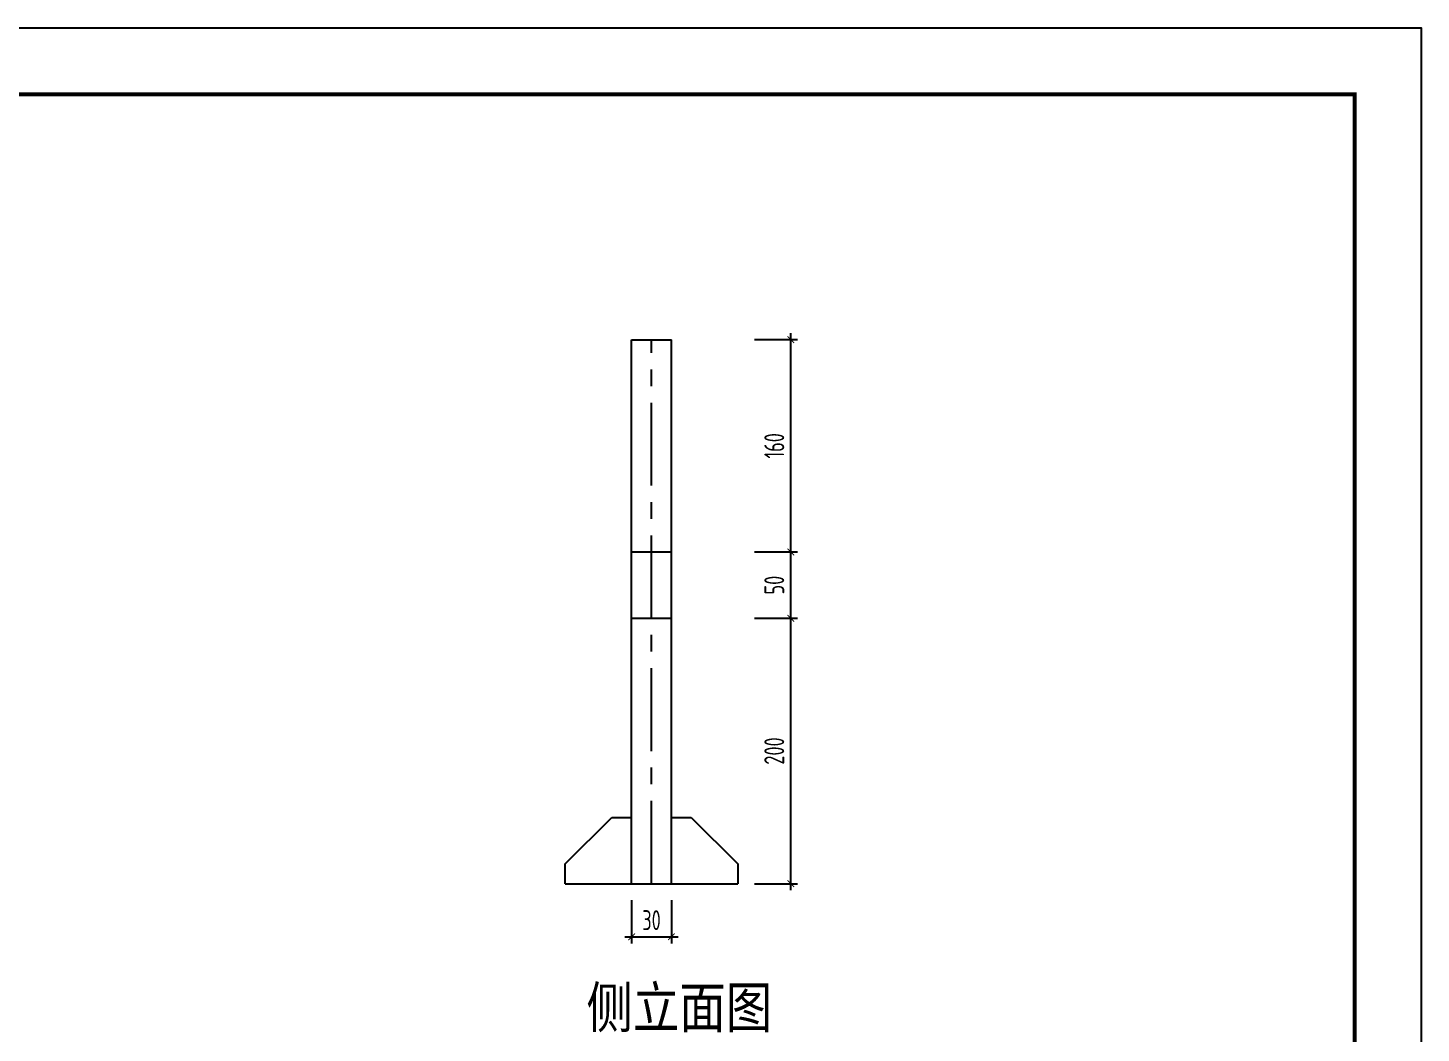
# Model space of a CAD drawing. Extents: x -116116 to 163606, y 26244 to 140307.
# Drawn here: x -69913 to -48913, y 125154 to 140307 of the extents above; entities that cross this region are included whole.
import ezdxf
from ezdxf.enums import TextEntityAlignment as Align

# ---------------------------------------------------------------- set-up
doc = ezdxf.new("R2010")
doc.units = 0
doc.header["$LTSCALE"] = 1000
doc.linetypes.add('CENTER', pattern=[2, 1.25, -0.25, 0.25, -0.25])
doc.layers.get('0').update_dxf_attribs({"linetype": 'CONTINUOUS'})
doc.layers.get('Defpoints').update_dxf_attribs({"linetype": 'CONTINUOUS'})
doc.layers.add('1粗实线', color=1, linetype='CONTINUOUS', lineweight=30)
doc.layers.add('HFZT', color=5, linetype='CONTINUOUS', lineweight=15)
doc.styles.add('TSSD_Dimension', font='tssdeng.shx', dxfattribs={"width": 0.7, "bigfont": 'hztxt.shx'})
doc.styles.add('TSSD_NORM', font='tssdeng.shx', dxfattribs={"width": 0.7, "bigfont": 'hztxt.shx'})
doc.dimstyles.new('TSSD_100_100', dxfattribs={"dimtxt": 300, "dimasz": 100, "dimexe": 100, "dimexo": 250, "dimgap": 100, "dimtad": 1, "dimdec": 0, "dimzin": 0, "dimdsep": 46, "dimtxsty": 'TSSD_Dimension', "dimblk": 'ARCHTICK', "dimblk1": 'ARCHTICK', "dimblk2": 'ARCHTICK', "dimcen": 0, "dimdle": 100, "dimclrt": 7, "dimadec": 0, "dimazin": 0, "dimtfac": 1, "dimtdec": 0, "dimtix": 1, "dimtmove": 2, "dimatfit": 3, "dimfxl": 1, "dimtolj": 1, "dimtzin": 0, "dimarcsym": 0})

# ---------------------------------------------------------------- blocks, each defined once
blk = doc.blocks.new('DETK')
at = {"color": 7, "linetype": 'Continuous'}
blk.add_lwpolyline([(0, 0), (0, 29700), (42000, 29700), (42000, 0), (0, 0)], dxfattribs=at)
at = {"layer": '1粗实线', "color": 7, "linetype": 'Continuous', "const_width": 60}
blk.add_lwpolyline([(2500, 1000), (2500, 28700), (41000, 28700), (41000, 1000), (2500, 1000)], dxfattribs=at)
at = {"layer": 'HFZT', "color": 2, "style": 'TSSD_NORM', "width": 0.7}
for tag, height, p in [('比例尺', 250, (40275, 3100)), ('图号', 250, (37501, 1700)), ('日期', 250, (40275, 1700)), ('图名', 400, (31926, 1425))]:
    blk.add_attdef(tag, text='', height=height, dxfattribs=at).set_placement(p, align=Align.MIDDLE)
blk = doc.blocks.new('_ArchTick')
at = {"color": 0, "linetype": 'ByBlock', "const_width": 0.15}
blk.add_lwpolyline([(-0.5, -0.5), (0.5, 0.5)], dxfattribs=at)
blk = doc.blocks.new('*D446')
at = {"color": 0, "lineweight": -2, "transparency": 16777216}
for p, q in [((-60813, 127157), (-60813, 126507)), ((-60213, 127157), (-60213, 126507)), ((-60913, 126607), (-60113, 126607))]:
    blk.add_line(p, q, dxfattribs=at)
at = {"layer": 'Defpoints', "color": 0, "transparency": 16777216}
for p in [(-60813, 127407), (-60213, 127407), (-60213, 126607)]:
    blk.add_point(p, dxfattribs=at)
at = {"color": 0, "lineweight": -2, "transparency": 16777216, "xscale": 100, "yscale": 100, "zscale": 100, "rotation": 180}
blk.add_blockref('_ArchTick', (-60813, 126607), dxfattribs=at)
at = {"color": 0, "lineweight": -2, "transparency": 16777216, "xscale": 100, "yscale": 100, "zscale": 100}
blk.add_blockref('_ArchTick', (-60213, 126607), dxfattribs=at)
at = {"color": 7, "transparency": 16777216, "insert": (-60513, 126857), "char_height": 300, "attachment_point": 5, "style": 'TSSD_Dimension'}
blk.add_mtext('\\A1;30', dxfattribs=at)
blk = doc.blocks.new('*D447')
at = {"color": 0, "lineweight": -2, "transparency": 16777216}
for p, q in [((-58413, 127307), (-58413, 131507)), ((-58963, 131407), (-58313, 131407)), ((-58963, 127407), (-58313, 127407))]:
    blk.add_line(p, q, dxfattribs=at)
at = {"layer": 'Defpoints', "color": 0, "transparency": 16777216}
for p in [(-59213, 131407), (-58413, 131407), (-59213, 127407)]:
    blk.add_point(p, dxfattribs=at)
at = {"color": 0, "lineweight": -2, "transparency": 16777216, "xscale": 100, "yscale": 100, "zscale": 100}
for p, rotation in [((-58413, 131407), 90), ((-58413, 127407), 270)]:
    blk.add_blockref('_ArchTick', p, dxfattribs=dict(at, rotation=rotation))
at = {"color": 7, "transparency": 16777216, "insert": (-58663, 129407), "char_height": 300, "attachment_point": 5, "rotation": 90, "style": 'TSSD_Dimension'}
blk.add_mtext('\\A1;200', dxfattribs=at)
blk = doc.blocks.new('*D448')
at = {"color": 0, "lineweight": -2, "transparency": 16777216}
for p, q in [((-58963, 132407), (-58313, 132407)), ((-58413, 131307), (-58413, 132507)), ((-58963, 131407), (-58313, 131407))]:
    blk.add_line(p, q, dxfattribs=at)
at = {"layer": 'Defpoints', "color": 0, "transparency": 16777216}
for p in [(-59213, 132407), (-58413, 132407), (-59213, 131407)]:
    blk.add_point(p, dxfattribs=at)
at = {"color": 0, "lineweight": -2, "transparency": 16777216, "xscale": 100, "yscale": 100, "zscale": 100}
for p, rotation in [((-58413, 132407), 90), ((-58413, 131407), 270)]:
    blk.add_blockref('_ArchTick', p, dxfattribs=dict(at, rotation=rotation))
at = {"color": 7, "transparency": 16777216, "insert": (-58663, 131907), "char_height": 300, "attachment_point": 5, "rotation": 90, "style": 'TSSD_Dimension'}
blk.add_mtext('\\A1;50', dxfattribs=at)
blk = doc.blocks.new('*D449')
at = {"color": 0, "lineweight": -2, "transparency": 16777216}
for p, q in [((-58413, 132307), (-58413, 135707)), ((-58963, 135607), (-58313, 135607)), ((-58963, 132407), (-58313, 132407))]:
    blk.add_line(p, q, dxfattribs=at)
at = {"layer": 'Defpoints', "color": 0, "transparency": 16777216}
for p in [(-59213, 135607), (-58413, 135607), (-59213, 132407)]:
    blk.add_point(p, dxfattribs=at)
at = {"color": 0, "lineweight": -2, "transparency": 16777216, "xscale": 100, "yscale": 100, "zscale": 100}
for p, rotation in [((-58413, 135607), 90), ((-58413, 132407), 270)]:
    blk.add_blockref('_ArchTick', p, dxfattribs=dict(at, rotation=rotation))
at = {"color": 7, "transparency": 16777216, "insert": (-58663, 134007), "char_height": 300, "attachment_point": 5, "rotation": 90, "style": 'TSSD_Dimension'}
blk.add_mtext('\\A1;160', dxfattribs=at)

msp = doc.modelspace()

# ---------------------------------------------------------------- linework, layer by layer
for p, q in [((-60813.12455, 127406.78454), (-60813.12455, 135606.78454)), ((-60813.12455, 135606.78454), (-60213.12455, 135606.78454)), ((-60213.12455, 127406.78454), (-60213.12455, 135606.78454)), ((-60813.12455, 132406.78454), (-60213.12455, 132406.78454)), ((-60813.12455, 131406.78454), (-60213.12455, 131406.78454)), ((-61813.12455, 127706.78454), (-61113.12455, 128406.78454)), ((-61113.12455, 128406.78454), (-60813.12455, 128406.78454)), ((-60213.12455, 128406.78454), (-59913.12455, 128406.78454)), ((-59913.12455, 128406.78454), (-59213.12455, 127706.78454)), ((-61813.12455, 127406.78454), (-61813.12455, 127706.78454)), ((-59213.12455, 127706.78454), (-59213.12455, 127406.78454)), ((-61813.12455, 127406.78454), (-60813.12455, 127406.78454)), ((-60813.12455, 127406.78454), (-60213.12455, 127406.78454)), ((-60213.12455, 127406.78454), (-59213.12455, 127406.78454))]:
    msp.add_line(p, q)
at = {"linetype": 'CENTER'}
msp.add_line((-60513.12455, 127406.78454), (-60513.12455, 135606.78454), dxfattribs=at)

# ---------------------------------------------------------------- block references
msp.add_blockref('DETK', (-90913.12455, 110606.78454))

# ---------------------------------------------------------------- texts
at = {"style": 'TSSD_NORM'}
msp.add_text('侧立面图', height=700, dxfattribs=at).set_placement((-61494.12455, 125166.78454))

# ---------------------------------------------------------------- dimensions: what is measured, and where the dimension line sits
for p1, p2, text, picture, middle in [((-59213.12455, 132406.78454), (-59213.12455, 135606.78454), '160', '*D449', (-58663.12455, 134006.78454)), ((-59213.12455, 131406.78454), (-59213.12455, 132406.78454), '50', '*D448', (-58663.12455, 131906.78454)), ((-59213.12455, 127406.78454), (-59213.12455, 131406.78454), '200', '*D447', (-58663.12455, 129406.78454)), ((-60813.12455, 127406.78454), (-60213.12455, 127406.78454), '30', '*D446', (-60513.12455, 126856.78454))]:
    dim = msp.add_aligned_dim(p1=p1, p2=p2, distance=-800, text=text, dimstyle='TSSD_100_100')
    dim.commit()
    dim.dimension.update_dxf_attribs({"geometry": picture, "text_midpoint": middle})

doc.saveas('drawing.dxf')
